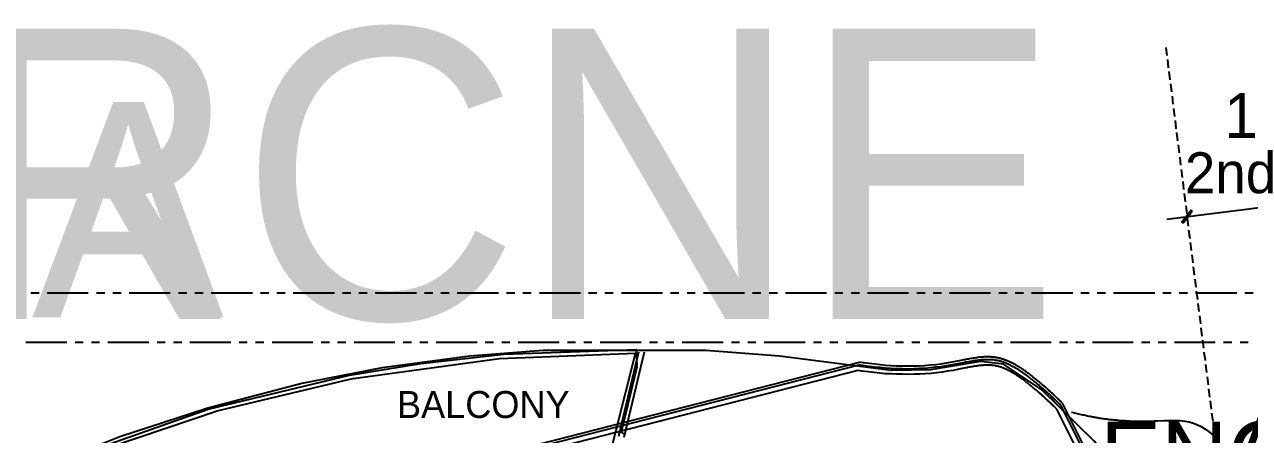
# Model space of a CAD drawing. Header units: feet. Extents: x -84 to 198, y -22 to 181.
# Drawn here: x 55.4 to 130.1, y 154.6 to 179.7 of the extents above; entities that cross this region are included whole.
import ezdxf
from ezdxf.enums import TextEntityAlignment as Align

# ---------------------------------------------------------------- set-up
doc = ezdxf.new("R2010")
doc.units = ezdxf.units.FT
for name, color, linetype in [('A-AREA-UNIDAD', 30, 'CONTINUOUS'), ('A-LINEA', 7, 'CONTINUOUS'), ('A-LINEA-FINA', 9, 'CONTINUOUS'), ('A-TEXTO-PDF', 3, 'CONTINUOUS')]:
    doc.layers.add(name, color=color, linetype=linetype)

msp = doc.modelspace()

# ---------------------------------------------------------------- linework, layer by layer
at = {"layer": 'A-AREA-UNIDAD'}
for points in [[(57.84, 153.1022), (66.592, 156.1778), (75.2, 158.2578), (79.552, 158.9689), (84.608, 159.5378), (92.672, 159.8222), (92.72, 158.7378), (91.76, 154.7733), (92, 154.6133)], [(132.8, 137.4933), (129.52, 142.9333), (129.248, 143.0222), (129.2, 143.4133), (127.28, 146.1689), (124.032, 150.3289), (120.56, 154.2578), (117.408, 157.3689), (115.072, 158.9333), (113.68, 159.0933), (110.64, 158.5778), (108.24, 158.5422), (101.408, 159.4133), (96.928, 159.7689), (87.008, 159.7689), (82.528, 159.4133), (77.2, 158.7022), (72.288, 157.7422), (66.56, 156.2489), (61.2, 154.4889), (55.712, 152.3022), (50.08, 149.5822)], [(52.992, 132.7644), (73.12, 128.0178), (73.952, 131.4489), (75.44, 131.3778), (76.24, 132.6933), (77.248, 132.6933), (78.592, 130.6133), (79.328, 133.5289), (80.672, 133.5822), (86.032, 132.3378), (89.952, 148.9778), (89.84, 150.0089), (90.24, 150.0622), (92.64, 159.5733), (84.352, 159.2533), (75.28, 158.0089), (67.2, 156.0889), (59.072, 153.3333), (50.8, 149.5822)]]:
    msp.add_lwpolyline(points, dxfattribs=at)
at = {"layer": 'A-LINEA'}
for p, q in [((124.96, 178.2578), (125.0267, 177.7644)), ((125.0533, 177.5244), (125.1067, 177.0178)), ((125.1467, 176.7778), (125.2, 176.2844)), ((125.24, 176.0311), (125.2933, 175.5378)), ((125.3333, 175.2844), (125.3867, 174.7911)), ((125.4267, 174.5378), (125.48, 174.0444)), ((125.52, 173.7911), (125.5733, 173.2978)), ((125.6133, 173.0578), (125.6667, 172.5511)), ((125.7067, 172.3111), (125.76, 171.8178)), ((125.8, 171.5644), (125.8533, 171.0711)), ((125.8933, 170.8178), (125.9467, 170.3244)), ((125.0133, 167.7778), (142.3733, 169.9511)), ((125.9867, 170.0711), (126.04, 169.5778)), ((126.08, 169.3378), (126.1333, 168.8311)), ((126.1733, 168.5911), (126.2267, 168.0978)), ((126.2533, 167.8444), (126.32, 167.3511)), ((126.3467, 167.0978), (126.4133, 166.6044)), ((126.3867, 166.8044), (126.4, 166.6978)), ((126.44, 166.3511), (126.5067, 165.8578)), ((126.5333, 165.6044), (126.6, 165.1111)), ((126.6267, 164.8711), (126.6933, 164.3644)), ((126.72, 164.1244), (126.7867, 163.6311)), ((56.28, 163.2578), (55.7733, 163.2578)), ((59.28, 163.2578), (56.7733, 163.2578)), ((60.28, 163.2578), (59.7733, 163.2578)), ((61.28, 163.2578), (60.7733, 163.2578)), ((64.28, 163.2578), (61.7733, 163.2578)), ((65.28, 163.2578), (64.7733, 163.2578)), ((66.28, 163.2578), (65.7733, 163.2578)), ((69.28, 163.2578), (66.7733, 163.2578)), ((70.28, 163.2578), (69.7733, 163.2578)), ((71.28, 163.2578), (70.7733, 163.2578)), ((74.28, 163.2578), (71.7733, 163.2578)), ((75.28, 163.2578), (74.7733, 163.2578)), ((76.28, 163.2578), (75.7733, 163.2578)), ((79.28, 163.2578), (76.7733, 163.2578)), ((80.28, 163.2578), (79.7733, 163.2578)), ((81.28, 163.2578), (80.7733, 163.2578)), ((84.28, 163.2578), (81.7733, 163.2578)), ((85.28, 163.2578), (84.7733, 163.2578)), ((86.28, 163.2578), (85.7733, 163.2578)), ((89.28, 163.2578), (86.7733, 163.2578)), ((90.28, 163.2578), (89.7733, 163.2578)), ((91.28, 163.2578), (90.7733, 163.2578)), ((94.28, 163.2578), (91.7733, 163.2578)), ((95.28, 163.2578), (94.7733, 163.2578)), ((96.28, 163.2578), (95.7733, 163.2578)), ((99.28, 163.2578), (96.7733, 163.2578)), ((100.28, 163.2578), (99.7733, 163.2578)), ((101.28, 163.2578), (100.7733, 163.2578)), ((104.28, 163.2578), (101.7733, 163.2578)), ((105.28, 163.2578), (104.7733, 163.2578)), ((106.28, 163.2578), (105.7733, 163.2578)), ((109.28, 163.2578), (106.7733, 163.2578)), ((110.28, 163.2578), (109.7733, 163.2578)), ((111.28, 163.2578), (110.7733, 163.2578)), ((114.28, 163.2578), (111.7733, 163.2578)), ((115.28, 163.2578), (114.7733, 163.2578)), ((116.28, 163.2578), (115.7733, 163.2578)), ((119.28, 163.2578), (116.7733, 163.2578)), ((120.28, 163.2578), (119.7733, 163.2578)), ((121.28, 163.2578), (120.7733, 163.2578)), ((124.28, 163.2578), (121.7733, 163.2578)), ((125.28, 163.2578), (124.7733, 163.2578)), ((126.28, 163.2578), (125.7733, 163.2578)), ((129.28, 163.2578), (126.7733, 163.2578)), ((126.8133, 163.3778), (126.88, 162.8844)), ((130.28, 163.2578), (129.7733, 163.2578)), ((126.9067, 162.6311), (126.9733, 162.1378)), ((127, 161.8844), (127.0667, 161.3911)), ((127.0933, 161.1511), (127.16, 160.6444)), ((57.9733, 160.2578), (55.48, 160.2578)), ((58.9733, 160.2578), (58.48, 160.2578)), ((59.9733, 160.2578), (59.48, 160.2578)), ((62.9733, 160.2578), (60.48, 160.2578)), ((63.9733, 160.2578), (63.48, 160.2578)), ((64.9733, 160.2578), (64.48, 160.2578)), ((67.9733, 160.2578), (65.48, 160.2578)), ((68.9733, 160.2578), (68.48, 160.2578)), ((69.9733, 160.2578), (69.48, 160.2578)), ((72.9733, 160.2578), (70.48, 160.2578)), ((73.9733, 160.2578), (73.48, 160.2578)), ((74.9733, 160.2578), (74.48, 160.2578)), ((77.9733, 160.2578), (75.48, 160.2578)), ((78.9733, 160.2578), (78.48, 160.2578)), ((79.9733, 160.2578), (79.48, 160.2578)), ((82.9733, 160.2578), (80.48, 160.2578)), ((83.9733, 160.2578), (83.48, 160.2578)), ((84.9733, 160.2578), (84.48, 160.2578)), ((87.9733, 160.2578), (85.48, 160.2578)), ((88.9733, 160.2578), (88.48, 160.2578)), ((89.9733, 160.2578), (89.48, 160.2578)), ((92.9733, 160.2578), (90.48, 160.2578)), ((93.9733, 160.2578), (93.48, 160.2578)), ((94.9733, 160.2578), (94.48, 160.2578)), ((97.9733, 160.2578), (95.48, 160.2578)), ((98.9733, 160.2578), (98.48, 160.2578)), ((99.9733, 160.2578), (99.48, 160.2578)), ((102.9733, 160.2578), (100.48, 160.2578)), ((103.9733, 160.2578), (103.48, 160.2578)), ((104.9733, 160.2578), (104.48, 160.2578)), ((107.9733, 160.2578), (105.48, 160.2578)), ((108.9733, 160.2578), (108.48, 160.2578)), ((109.9733, 160.2578), (109.48, 160.2578)), ((112.9733, 160.2578), (110.48, 160.2578)), ((113.9733, 160.2578), (113.48, 160.2578)), ((114.9733, 160.2578), (114.48, 160.2578)), ((117.9733, 160.2578), (115.48, 160.2578)), ((118.9733, 160.2578), (118.48, 160.2578)), ((119.9733, 160.2578), (119.48, 160.2578)), ((122.9733, 160.2578), (120.48, 160.2578)), ((123.9733, 160.2578), (123.48, 160.2578)), ((124.9733, 160.2578), (124.48, 160.2578)), ((127.9733, 160.2578), (125.48, 160.2578)), ((127.1867, 160.4044), (127.2533, 159.9111)), ((128.9733, 160.2578), (128.48, 160.2578)), ((129.9733, 160.2578), (129.48, 160.2578)), ((106.2631, 159.0395), (36.6895, 141.2395)), ((106.2631, 159.0395), (36.6895, 141.2395)), ((91.6133, 154.5378), (92.8267, 159.6844)), ((91.9333, 154.4711), (93.1733, 159.6844)), ((127.28, 159.6578), (127.3467, 159.1644)), ((106.2378, 158.8683), (36.7876, 141.1026)), ((106.185, 158.5392), (36.9919, 140.8393)), ((127.3733, 158.9111), (127.44, 158.4178)), ((127.4667, 158.1644), (127.5333, 157.6711)), ((127.56, 157.4178), (127.6267, 156.9244)), ((141.9822, 109.0957), (118.3186, 156.1837)), ((142.3125, 109.1409), (118.552, 156.4218)), ((142.471, 109.1644), (118.664, 156.5455)), ((142.471, 109.1644), (118.664, 156.5455)), ((127.6533, 156.6844), (127.72, 156.1778)), ((127.7467, 155.9378), (127.8133, 155.4444)), ((127.84, 155.1911), (127.9067, 154.6978))]:
    msp.add_line(p, q, dxfattribs=at)
for points in [[(118.5333, 156.4311), (118.4933, 156.4844), (118.4533, 156.5111), (118.4267, 156.5378), (118.3867, 156.5778), (118.36, 156.6044), (118.3333, 156.6311), (118.2933, 156.6711), (118.2667, 156.6978), (118.2267, 156.7244), (118.2, 156.7511), (118.1733, 156.7911), (118.1333, 156.8178), (118.1067, 156.8444), (118.08, 156.8711), (118.0533, 156.8978), (118.0133, 156.9244), (117.9867, 156.9644), (117.96, 156.9911), (117.9333, 157.0178), (117.8933, 157.0444), (117.8667, 157.0711), (117.84, 157.0978), (117.8133, 157.1244), (117.7867, 157.1511), (117.7467, 157.1778), (117.72, 157.2044), (117.6933, 157.2311), (117.6667, 157.2578), (117.64, 157.2844), (117.6133, 157.3111), (117.5867, 157.3244), (117.56, 157.3511), (117.52, 157.3778), (117.4933, 157.4044), (117.4667, 157.4311), (117.44, 157.4578), (117.3867, 157.4978), (117.3333, 157.5511), (117.28, 157.5911), (117.2267, 157.6444), (117.1733, 157.6844), (117.12, 157.7244), (117.0667, 157.7644), (117.0267, 157.8178), (116.9733, 157.8578), (116.92, 157.8978), (116.8667, 157.9378), (116.8267, 157.9778), (116.7733, 158.0044), (116.7333, 158.0444), (116.68, 158.0844), (116.64, 158.1244), (116.5867, 158.1511), (116.5467, 158.1911), (116.4933, 158.2311), (116.4533, 158.2578), (116.4, 158.2844), (116.36, 158.3244), (116.32, 158.3511), (116.28, 158.3778), (116.2267, 158.4178), (116.1867, 158.4444), (116.1467, 158.4711), (116.1067, 158.4978), (116.0667, 158.5244), (116.0267, 158.5511), (115.9867, 158.5778), (115.9467, 158.6044), (115.9067, 158.6311), (115.8667, 158.6444), (115.8267, 158.6711), (115.7867, 158.6978), (115.7467, 158.7111), (115.72, 158.7378), (115.68, 158.7644), (115.64, 158.7778), (115.6, 158.8044), (115.5733, 158.8178), (115.5333, 158.8311), (115.4933, 158.8578), (115.4667, 158.8711), (115.4267, 158.8844), (115.4, 158.8978), (115.36, 158.9244), (115.3333, 158.9378), (115.2933, 158.9511), (115.2667, 158.9644), (115.2267, 158.9778), (115.2, 158.9911), (115.16, 159.0044), (115.1333, 159.0178), (115.1067, 159.0311), (115.0667, 159.0444), (115.04, 159.0444), (115.0133, 159.0578), (114.9733, 159.0711), (114.9467, 159.0844), (114.92, 159.0844), (114.8933, 159.0978), (114.8667, 159.1111), (114.8267, 159.1111), (114.8, 159.1244), (114.7733, 159.1244), (114.7467, 159.1378), (114.72, 159.1378), (114.6933, 159.1511), (114.6533, 159.1511), (114.6267, 159.1644), (114.6, 159.1644), (114.5733, 159.1644), (114.5467, 159.1778), (114.52, 159.1778), (114.4933, 159.1778), (114.4667, 159.1911), (114.44, 159.1911), (114.4133, 159.1911), (114.3733, 159.1911), (114.3467, 159.2044), (114.32, 159.2044), (114.2933, 159.2044), (114.2667, 159.2044), (114.24, 159.2044), (114.2133, 159.2044), (114.1867, 159.2044), (114.16, 159.2044), (114.1333, 159.2044), (114.1067, 159.2044), (114.0667, 159.2044), (114.04, 159.2044), (114.0133, 159.2044), (113.9867, 159.2044), (113.96, 159.2044), (113.9333, 159.2044), (113.8933, 159.2044), (113.8667, 159.2044), (113.84, 159.2044), (113.8133, 159.2044), (113.7867, 159.2044), (113.7467, 159.1911), (113.72, 159.1911), (113.6933, 159.1911), (113.6267, 159.1778), (113.56, 159.1778), (113.5067, 159.1644), (113.44, 159.1644), (113.3733, 159.1511), (113.3067, 159.1378), (113.24, 159.1244), (113.1733, 159.1111), (113.0933, 159.0978), (113.0267, 159.0844), (112.96, 159.0711), (112.88, 159.0578), (112.8, 159.0444), (112.76, 159.0444), (112.7333, 159.0311), (112.6933, 159.0311), (112.28, 158.9511), (111.9333, 158.8844), (111.5867, 158.8311), (111.2667, 158.7778), (110.9467, 158.7378), (110.6133, 158.6978), (110.2667, 158.6711), (109.92, 158.6578), (109.6, 158.6444), (109.2667, 158.6311), (108.9067, 158.6444), (108.5467, 158.6444), (108.2, 158.6711), (107.88, 158.6844), (107.5467, 158.7244), (107.2133, 158.7511), (106.8533, 158.7911), (106.4933, 158.8444), (106.2267, 158.8844)], [(118.6533, 156.5511), (118.6, 156.6044), (118.5733, 156.6311), (118.5333, 156.6578), (118.5067, 156.6978), (118.48, 156.7244), (118.44, 156.7511), (118.4133, 156.7911), (118.3733, 156.8178), (118.3467, 156.8444), (118.32, 156.8711), (118.28, 156.9111), (118.2533, 156.9378), (118.2267, 156.9644), (118.1867, 156.9911), (118.16, 157.0178), (118.1333, 157.0578), (118.1067, 157.0844), (118.0667, 157.1111), (118.04, 157.1378), (118.0133, 157.1644), (117.9867, 157.1911), (117.9467, 157.2178), (117.92, 157.2444), (117.8933, 157.2711), (117.8667, 157.2978), (117.84, 157.3244), (117.8, 157.3511), (117.7733, 157.3778), (117.7467, 157.4044), (117.72, 157.4311), (117.6933, 157.4578), (117.6667, 157.4844), (117.64, 157.5111), (117.6133, 157.5244), (117.5867, 157.5511), (117.5467, 157.5778), (117.4933, 157.6311), (117.44, 157.6711), (117.3867, 157.7244), (117.3333, 157.7644), (117.28, 157.8044), (117.2267, 157.8578), (117.1733, 157.8978), (117.1333, 157.9378), (117.08, 157.9778), (117.0267, 158.0178), (116.9733, 158.0578), (116.9333, 158.0978), (116.88, 158.1378), (116.8267, 158.1778), (116.7867, 158.2178), (116.7333, 158.2578), (116.6933, 158.2844), (116.64, 158.3244), (116.6, 158.3644), (116.5467, 158.3911), (116.5067, 158.4311), (116.4533, 158.4578), (116.4133, 158.4844), (116.3733, 158.5244), (116.3333, 158.5511), (116.28, 158.5778), (116.24, 158.6044), (116.2, 158.6311), (116.16, 158.6711), (116.12, 158.6978), (116.08, 158.7111), (116.04, 158.7378), (115.9867, 158.7644), (115.9467, 158.7911), (115.92, 158.8178), (115.88, 158.8444), (115.84, 158.8578), (115.8, 158.8844), (115.76, 158.9111), (115.72, 158.9244), (115.68, 158.9511), (115.6533, 158.9644), (115.6133, 158.9911), (115.5733, 159.0044), (115.5333, 159.0178), (115.5067, 159.0444), (115.4667, 159.0578), (115.4267, 159.0711), (115.4, 159.0844), (115.36, 159.0978), (115.3333, 159.1111), (115.2933, 159.1378), (115.2533, 159.1511), (115.2267, 159.1644), (115.2, 159.1778), (115.16, 159.1778), (115.1333, 159.1911), (115.0933, 159.2044), (115.0667, 159.2178), (115.0267, 159.2311), (115, 159.2444), (114.9733, 159.2444), (114.9333, 159.2578), (114.9067, 159.2711), (114.88, 159.2711), (114.84, 159.2844), (114.8133, 159.2978), (114.7867, 159.2978), (114.7467, 159.3111), (114.72, 159.3111), (114.6933, 159.3244), (114.6667, 159.3244), (114.6267, 159.3244), (114.6, 159.3378), (114.5733, 159.3378), (114.5467, 159.3511), (114.52, 159.3511), (114.48, 159.3511), (114.4533, 159.3511), (114.4267, 159.3644), (114.4, 159.3644), (114.3733, 159.3644), (114.3333, 159.3644), (114.3067, 159.3644), (114.28, 159.3778), (114.2533, 159.3778), (114.2133, 159.3778), (114.1867, 159.3778), (114.16, 159.3778), (114.1333, 159.3778), (114.1067, 159.3778), (114.0667, 159.3778), (114.04, 159.3778), (114.0133, 159.3778), (113.9867, 159.3778), (113.9467, 159.3778), (113.92, 159.3778), (113.8933, 159.3778), (113.8533, 159.3644), (113.8267, 159.3644), (113.8, 159.3644), (113.7733, 159.3644), (113.7333, 159.3644), (113.7067, 159.3644), (113.68, 159.3511), (113.6133, 159.3511), (113.5467, 159.3378), (113.48, 159.3378), (113.4133, 159.3244), (113.3467, 159.3111), (113.28, 159.2978), (113.2133, 159.2978), (113.1333, 159.2844), (113.0667, 159.2711), (113, 159.2578), (112.92, 159.2444), (112.8533, 159.2311), (112.7733, 159.2178), (112.7333, 159.2044), (112.6933, 159.1911), (112.6533, 159.1911), (112.2533, 159.1111), (111.9067, 159.0444), (111.56, 158.9911), (111.24, 158.9378), (110.9333, 158.8978), (110.6, 158.8711), (110.2533, 158.8311), (109.92, 158.8178), (109.6, 158.8044), (109.2667, 158.8044), (108.92, 158.8044), (108.5467, 158.8178), (108.2133, 158.8311), (107.8933, 158.8578), (107.56, 158.8844), (107.2267, 158.9244), (106.88, 158.9644), (106.52, 159.0044), (106.2533, 159.0578)], [(118.6533, 156.5511), (118.6, 156.6044), (118.5733, 156.6311), (118.5333, 156.6578), (118.5067, 156.6978), (118.48, 156.7244), (118.44, 156.7511), (118.4133, 156.7911), (118.3733, 156.8178), (118.3467, 156.8444), (118.32, 156.8711), (118.28, 156.9111), (118.2533, 156.9378), (118.2267, 156.9644), (118.1867, 156.9911), (118.16, 157.0178), (118.1333, 157.0578), (118.1067, 157.0844), (118.0667, 157.1111), (118.04, 157.1378), (118.0133, 157.1644), (117.9867, 157.1911), (117.9467, 157.2178), (117.92, 157.2444), (117.8933, 157.2711), (117.8667, 157.2978), (117.84, 157.3244), (117.8, 157.3511), (117.7733, 157.3778), (117.7467, 157.4044), (117.72, 157.4311), (117.6933, 157.4578), (117.6667, 157.4844), (117.64, 157.5111), (117.6133, 157.5244), (117.5867, 157.5511), (117.5467, 157.5778), (117.4933, 157.6311), (117.44, 157.6711), (117.3867, 157.7244), (117.3333, 157.7644), (117.28, 157.8044), (117.2267, 157.8578), (117.1733, 157.8978), (117.1333, 157.9378), (117.08, 157.9778), (117.0267, 158.0178), (116.9733, 158.0578), (116.9333, 158.0978), (116.88, 158.1378), (116.8267, 158.1778), (116.7867, 158.2178), (116.7333, 158.2578), (116.6933, 158.2844), (116.64, 158.3244), (116.6, 158.3644), (116.5467, 158.3911), (116.5067, 158.4311), (116.4533, 158.4578), (116.4133, 158.4844), (116.3733, 158.5244), (116.3333, 158.5511), (116.28, 158.5778), (116.24, 158.6044), (116.2, 158.6311), (116.16, 158.6711), (116.12, 158.6978), (116.08, 158.7111), (116.04, 158.7378), (115.9867, 158.7644), (115.9467, 158.7911), (115.92, 158.8178), (115.88, 158.8444), (115.84, 158.8578), (115.8, 158.8844), (115.76, 158.9111), (115.72, 158.9244), (115.68, 158.9511), (115.6533, 158.9644), (115.6133, 158.9911), (115.5733, 159.0044), (115.5333, 159.0178), (115.5067, 159.0444), (115.4667, 159.0578), (115.4267, 159.0711), (115.4, 159.0844), (115.36, 159.0978), (115.3333, 159.1111), (115.2933, 159.1378), (115.2533, 159.1511), (115.2267, 159.1644), (115.2, 159.1778), (115.16, 159.1778), (115.1333, 159.1911), (115.0933, 159.2044), (115.0667, 159.2178), (115.0267, 159.2311), (115, 159.2444), (114.9733, 159.2444), (114.9333, 159.2578), (114.9067, 159.2711), (114.88, 159.2711), (114.84, 159.2844), (114.8133, 159.2978), (114.7867, 159.2978), (114.7467, 159.3111), (114.72, 159.3111), (114.6933, 159.3244), (114.6667, 159.3244), (114.6267, 159.3244), (114.6, 159.3378), (114.5733, 159.3378), (114.5467, 159.3511), (114.52, 159.3511), (114.48, 159.3511), (114.4533, 159.3511), (114.4267, 159.3644), (114.4, 159.3644), (114.3733, 159.3644), (114.3333, 159.3644), (114.3067, 159.3644), (114.28, 159.3778), (114.2533, 159.3778), (114.2133, 159.3778), (114.1867, 159.3778), (114.16, 159.3778), (114.1333, 159.3778), (114.1067, 159.3778), (114.0667, 159.3778), (114.04, 159.3778), (114.0133, 159.3778), (113.9867, 159.3778), (113.9467, 159.3778), (113.92, 159.3778), (113.8933, 159.3778), (113.8533, 159.3644), (113.8267, 159.3644), (113.8, 159.3644), (113.7733, 159.3644), (113.7333, 159.3644), (113.7067, 159.3644), (113.68, 159.3511), (113.6133, 159.3511), (113.5467, 159.3378), (113.48, 159.3378), (113.4133, 159.3244), (113.3467, 159.3111), (113.28, 159.2978), (113.2133, 159.2978), (113.1333, 159.2844), (113.0667, 159.2711), (113, 159.2578), (112.92, 159.2444), (112.8533, 159.2311), (112.7733, 159.2178), (112.7333, 159.2044), (112.6933, 159.1911), (112.6533, 159.1911), (112.2533, 159.1111), (111.9067, 159.0444), (111.56, 158.9911), (111.24, 158.9378), (110.9333, 158.8978), (110.6, 158.8711), (110.2533, 158.8311), (109.92, 158.8178), (109.6, 158.8044), (109.2667, 158.8044), (108.92, 158.8044), (108.5467, 158.8178), (108.2133, 158.8311), (107.8933, 158.8578), (107.56, 158.8844), (107.2267, 158.9244), (106.88, 158.9644), (106.52, 159.0044), (106.2533, 159.0578)], [(118.3067, 156.1911), (118.2533, 156.2444), (118.2267, 156.2711), (118.1867, 156.3111), (118.16, 156.3378), (118.1333, 156.3644), (118.0933, 156.3911), (118.0667, 156.4311), (118.0267, 156.4578), (118, 156.4844), (117.9733, 156.5111), (117.9467, 156.5511), (117.9067, 156.5778), (117.88, 156.6044), (117.8533, 156.6311), (117.8133, 156.6578), (117.7867, 156.6844), (117.76, 156.7111), (117.7333, 156.7378), (117.7067, 156.7644), (117.6667, 156.7911), (117.64, 156.8178), (117.6133, 156.8444), (117.5867, 156.8711), (117.56, 156.8978), (117.5333, 156.9244), (117.4933, 156.9511), (117.4667, 156.9778), (117.44, 157.0044), (117.4133, 157.0311), (117.3867, 157.0578), (117.36, 157.0844), (117.3333, 157.1111), (117.3067, 157.1244), (117.28, 157.1511), (117.2533, 157.1778), (117.2267, 157.2044), (117.1733, 157.2444), (117.12, 157.2978), (117.0667, 157.3378), (117.0133, 157.3911), (116.96, 157.4311), (116.9067, 157.4711), (116.8533, 157.5111), (116.8133, 157.5511), (116.76, 157.5911), (116.7067, 157.6311), (116.6667, 157.6711), (116.6133, 157.7111), (116.5733, 157.7511), (116.52, 157.7911), (116.48, 157.8178), (116.4267, 157.8578), (116.3867, 157.8844), (116.3467, 157.9244), (116.2933, 157.9511), (116.2533, 157.9911), (116.2133, 158.0178), (116.1733, 158.0444), (116.12, 158.0844), (116.08, 158.1111), (116.04, 158.1378), (116, 158.1644), (115.96, 158.1911), (115.92, 158.2178), (115.88, 158.2444), (115.84, 158.2711), (115.8133, 158.2978), (115.7733, 158.3244), (115.7333, 158.3378), (115.6933, 158.3644), (115.6533, 158.3911), (115.6267, 158.4044), (115.5867, 158.4311), (115.5467, 158.4444), (115.52, 158.4711), (115.48, 158.4844), (115.4533, 158.5111), (115.4133, 158.5244), (115.3867, 158.5378), (115.3467, 158.5511), (115.32, 158.5778), (115.28, 158.5911), (115.2533, 158.6044), (115.2267, 158.6178), (115.1867, 158.6311), (115.16, 158.6444), (115.1333, 158.6578), (115.1067, 158.6711), (115.0667, 158.6844), (115.04, 158.6978), (115.0133, 158.6978), (114.9867, 158.7111), (114.96, 158.7244), (114.9333, 158.7378), (114.9067, 158.7378), (114.88, 158.7511), (114.8533, 158.7644), (114.8267, 158.7644), (114.8, 158.7778), (114.7733, 158.7911), (114.7467, 158.7911), (114.72, 158.8044), (114.6933, 158.8044), (114.6667, 158.8178), (114.64, 158.8178), (114.6133, 158.8178), (114.5867, 158.8311), (114.5733, 158.8311), (114.5467, 158.8444), (114.52, 158.8444), (114.4933, 158.8444), (114.4667, 158.8444), (114.44, 158.8578), (114.4267, 158.8578), (114.4, 158.8578), (114.3733, 158.8578), (114.3467, 158.8711), (114.32, 158.8711), (114.2933, 158.8711), (114.28, 158.8711), (114.2533, 158.8711), (114.2267, 158.8711), (114.2, 158.8711), (114.1733, 158.8711), (114.1467, 158.8711), (114.12, 158.8711), (114.0933, 158.8711), (114.08, 158.8711), (114.0533, 158.8711), (114.0267, 158.8711), (114, 158.8711), (113.9733, 158.8711), (113.9467, 158.8711), (113.92, 158.8711), (113.8933, 158.8711), (113.8667, 158.8711), (113.84, 158.8711), (113.8133, 158.8711), (113.7733, 158.8578), (113.7467, 158.8578), (113.72, 158.8578), (113.6667, 158.8578), (113.6, 158.8444), (113.5467, 158.8311), (113.48, 158.8311), (113.4267, 158.8178), (113.36, 158.8044), (113.2933, 158.8044), (113.2267, 158.7911), (113.16, 158.7778), (113.08, 158.7644), (113.0133, 158.7511), (112.9467, 158.7378), (112.8667, 158.7244), (112.8267, 158.7111), (112.7867, 158.7111), (112.7467, 158.6978), (112.3467, 158.6178), (112, 158.5511), (111.64, 158.4978), (111.32, 158.4444), (110.9867, 158.4044), (110.6533, 158.3644), (110.2933, 158.3378), (109.9467, 158.3244), (109.6133, 158.3111), (109.2667, 158.2978), (108.9067, 158.3111), (108.5333, 158.3111), (108.1733, 158.3378), (107.8533, 158.3511), (107.52, 158.3911), (107.1733, 158.4178), (106.8133, 158.4711), (106.44, 158.5111), (106.1733, 158.5511)], [(119.2, 156.0044), (119.2267, 156.0044), (119.3067, 155.9778), (119.3867, 155.9644), (119.4667, 155.9378), (119.56, 155.9244), (119.64, 155.8978), (119.72, 155.8844), (119.8, 155.8578), (119.88, 155.8444), (119.96, 155.8311), (120.04, 155.8178), (120.12, 155.7911), (120.1867, 155.7778), (120.2667, 155.7644), (120.3467, 155.7511), (120.4267, 155.7378), (120.4933, 155.7244), (120.5733, 155.7111), (120.64, 155.6978), (120.72, 155.6844), (120.7867, 155.6711), (120.8667, 155.6578), (120.9333, 155.6444), (121, 155.6311), (121.08, 155.6178), (121.1467, 155.6178), (121.2133, 155.6044), (121.28, 155.5911), (121.36, 155.5911), (121.4267, 155.5778), (121.4933, 155.5644), (121.56, 155.5644), (121.6267, 155.5511), (121.6933, 155.5511), (121.76, 155.5378), (121.8133, 155.5378), (121.88, 155.5244), (121.9467, 155.5244), (122.0133, 155.5111), (122.08, 155.5111), (122.1333, 155.4978), (122.2, 155.4978), (122.2533, 155.4978), (122.32, 155.4844), (122.3867, 155.4844), (122.44, 155.4844), (122.5067, 155.4711), (122.56, 155.4711), (122.6133, 155.4711), (122.68, 155.4711), (122.7333, 155.4711), (122.7867, 155.4578), (122.8533, 155.4578), (122.9067, 155.4578), (122.96, 155.4578), (123.0133, 155.4578), (123.0667, 155.4578), (123.12, 155.4578), (123.1733, 155.4578), (123.2267, 155.4578), (123.28, 155.4578), (123.3333, 155.4578), (123.3867, 155.4578), (123.44, 155.4578), (123.4933, 155.4578), (123.5467, 155.4578), (123.6, 155.4578), (123.6533, 155.4578), (123.6933, 155.4578), (123.7467, 155.4578), (123.8, 155.4578), (123.84, 155.4578), (123.8933, 155.4578), (123.9467, 155.4578), (123.9867, 155.4578), (124.04, 155.4578), (124.08, 155.4578), (124.1333, 155.4578), (124.1733, 155.4578), (124.2267, 155.4578), (124.2667, 155.4711), (124.3067, 155.4711), (124.36, 155.4711), (124.4, 155.4711), (124.44, 155.4711), (124.88, 155.4844), (125.2267, 155.4978), (125.5467, 155.4978), (125.84, 155.4844), (126.12, 155.4444), (126.3867, 155.4044), (126.64, 155.3244), (126.88, 155.2311), (127.1067, 155.1244), (127.3333, 154.9911), (127.5467, 154.8444), (127.76, 154.6578), (127.9733, 154.4711)]]:
    msp.add_lwpolyline(points, dxfattribs=at)
at = {"layer": 'A-LINEA-FINA'}
for points in [[(126.48, 168.3111), (126.0133, 167.5511), (125.9333, 167.6178), (126.48, 168.3111), (126.48, 168.3111)], [(126.56, 168.2578), (126.48, 168.3111), (126.0133, 167.5511), (126.56, 168.2578)]]:
    msp.add_lwpolyline(points, dxfattribs=at)

# ---------------------------------------------------------------- texts
at = {"layer": 'A-TEXTO-PDF'}
for s, height, p in [('TNEMHCAORCNE', 17.716, (17.1598, 161.6769)), ('15\'-0"', 2.736, (133.1857, 172.7394)), ('ELBAWOLLA', 13.144, (14.3198, 161.7794)), ('2nd', 2.495, (128.8997, 169.3622)), ('ALLOWABLE', 3.633, (144.6541, 154.0865)), ('BALCONY', 1.646, (83.3565, 155.6452)), ('ENCROACHMENT', 4.186, (144.8906, 151.2455))]:
    msp.add_text(s, height=height, dxfattribs=at).set_placement(p, align=Align.CENTER)

doc.saveas('drawing.dxf')
